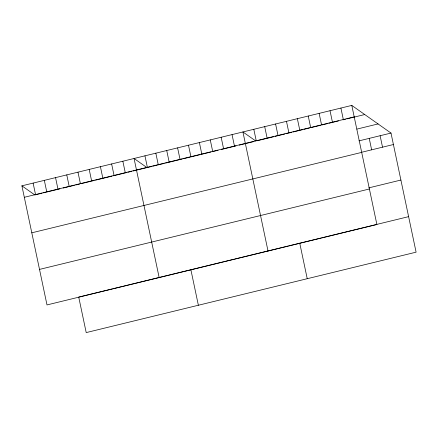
<?xml version="1.0" encoding="UTF-8"?>
<svg xmlns="http://www.w3.org/2000/svg" width="438" height="438" viewBox="0 0 438 438"><rect width="100%" height="100%" fill="white"/><g stroke="black" fill="none" stroke-linecap="round" stroke-linejoin="round"><path stroke-width="0.66" d="M351.791 105.41L376.888 224.508L46.997 304.93L21.9 185.832L351.791 105.41L391.003 133.07L416.1 252.168L86.209 332.59L78.72 297.074L112.369 288.866M24.314 197.292L354.205 116.864M42.097 193.191L34.837 194.959L21.9 185.832M43.417 192.868L46.056 192.227M46.713 192.063L56.611 189.654M57.274 189.49L59.913 188.849M63.209 188.044L67.83 186.916M68.487 186.758L74.427 185.307M75.747 184.989L79.705 184.02M81.025 183.703L90.923 181.288M91.58 181.129L94.219 180.483M95.539 180.16L112.035 176.142M113.354 175.819L126.549 172.605M127.869 172.282L131.827 171.313M133.147 170.995L135.785 170.349M136.448 170.19L146.341 167.776M147.644 167.458L151.488 166.522M152.763 166.21L157.247 165.121M157.888 164.962L164.294 163.401M165.575 163.089L168.137 162.465M168.778 162.306L179.022 159.81M179.662 159.656L182.224 159.027M183.506 158.715L189.906 157.154M190.546 157.001L200.155 154.658M201.436 154.346L211.039 152.002M212.321 151.69L218.086 150.289M221.289 149.506L236.016 145.914M239.219 145.137L253.947 141.545M257.15 140.762L266.753 138.419M267.394 138.266L273.799 136.705M275.08 136.393L277.637 135.769M278.278 135.61L284.684 134.05M285.965 133.738L288.527 133.114M289.168 132.955L291.73 132.331M293.011 132.019L299.411 130.458M300.052 130.305L302.614 129.681M303.895 129.369L309.661 127.962M310.942 127.65L320.545 125.306M321.826 124.994L327.591 123.593M328.872 123.281L338.475 120.937M342.959 119.842L345.522 119.218M346.803 118.906L353.203 117.346M353.844 117.187L364.734 114.537M356.932 129.09L378.065 123.938M358.985 140.872L391.003 133.07M361.399 152.331L393.417 144.524M31.799 232.813L361.695 152.386M368.884 187.853L400.901 180.045M39.513 269.408L369.404 188.986M113.031 288.708L122.93 286.293M123.587 286.134L167.792 275.354M168.455 275.195L179.011 272.622M179.668 272.463L223.544 261.765M224.185 261.606L234.429 259.11M235.069 258.957L288.22 245.997M288.861 245.838L309.995 240.686M310.635 240.533L320.884 238.037M321.525 237.878L408.616 216.646M255.869 141.074L242.926 131.947L268.029 251.045M147.004 167.617L134.061 158.49L159.164 277.588M380.113 135.72L382.527 147.179M369.229 138.375L371.643 149.834M340.906 108.06L343.321 119.519M330.022 110.715L332.437 122.175M319.132 113.371L321.547 124.83M308.248 116.026L310.662 127.48M297.358 118.676L299.773 130.135M286.474 121.331L288.888 132.791M275.59 123.987L278.004 135.446M299.751 243.189L307.235 278.71M264.7 126.642L267.114 138.096M253.816 129.292L256.23 140.751M232.041 134.603L234.456 146.062M221.157 137.258L223.572 148.712M210.267 139.908L212.682 151.367M199.383 142.564L201.798 154.023M188.493 145.219L190.908 156.678M177.609 147.874L180.023 159.328M166.725 150.524L169.139 161.983M190.886 269.726L198.37 305.248M155.835 153.18L158.249 164.639M144.951 155.835L147.365 167.294M122.848 161.222L125.263 172.681M111.63 163.954L114.044 175.414M100.417 166.692L102.831 178.151M89.199 169.424L91.613 180.883M77.98 172.161L80.395 183.621M66.768 174.893L69.182 186.353M55.549 177.631L57.964 189.09M44.331 180.363L46.746 191.822M33.118 183.1L35.533 194.554"/></g></svg>
